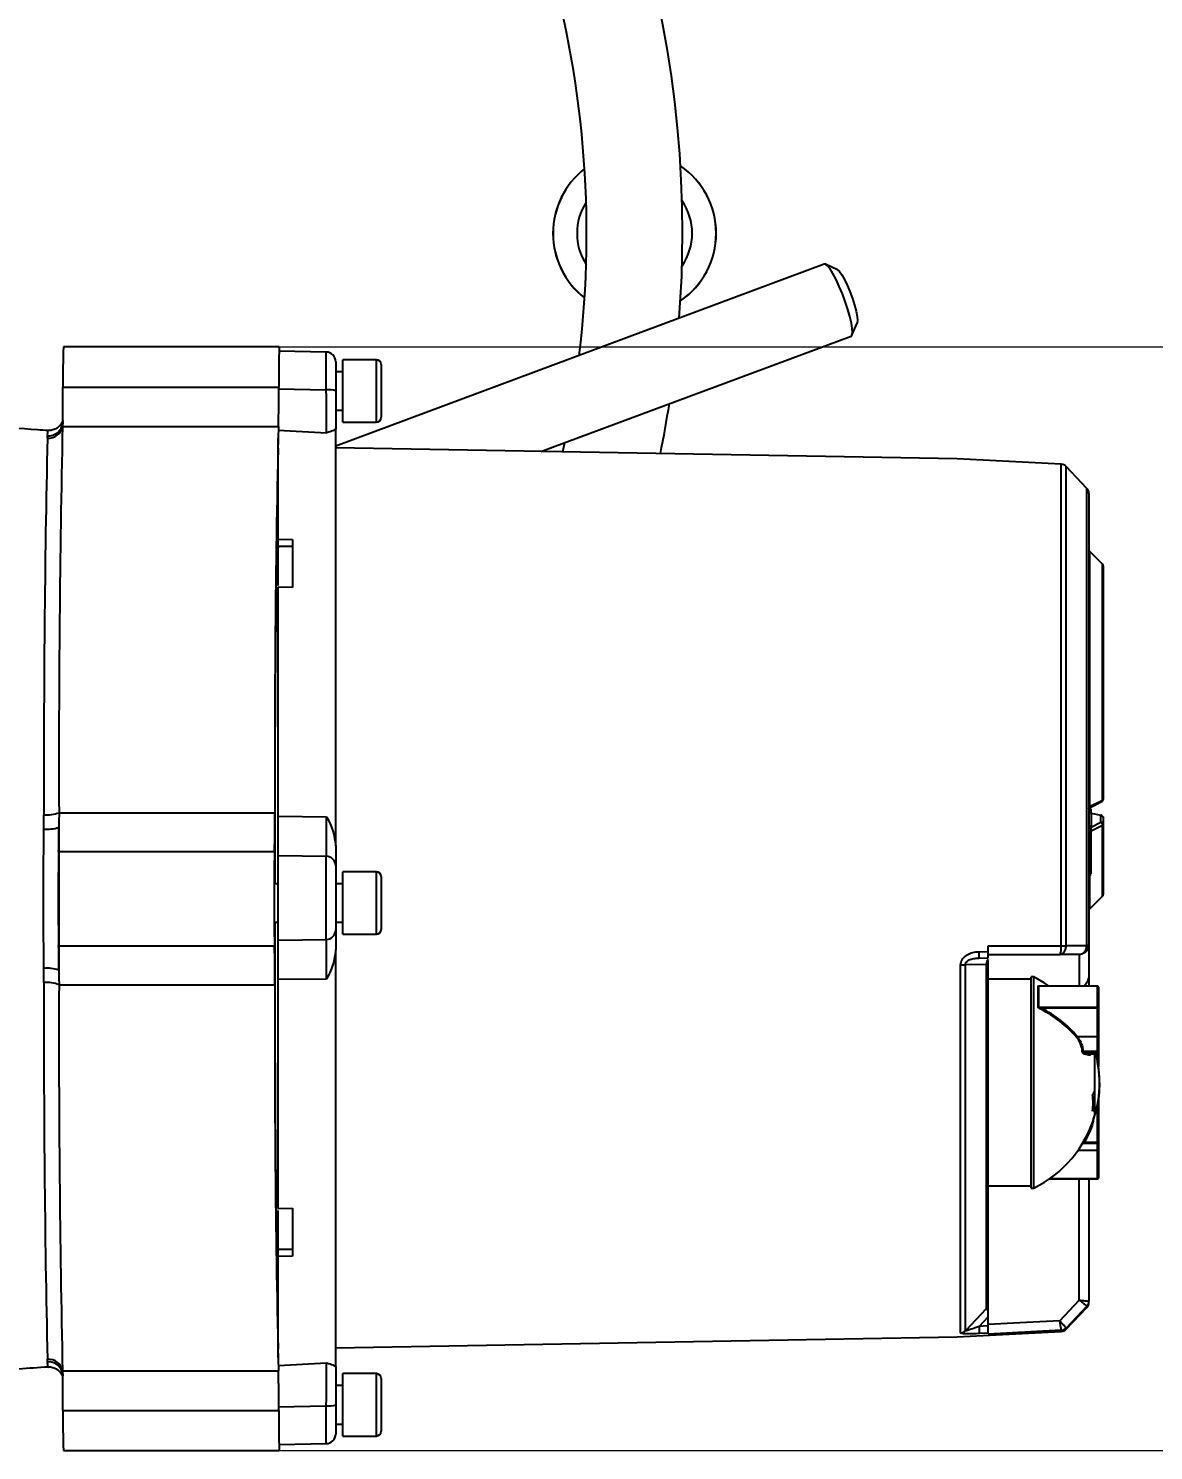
# Model space of a CAD drawing. Header units: millimetres. Extents: x 1561 to 4606, y 513 to 2666.
# Drawn here: x 3847.7 to 4082.2, y 2126.2 to 2422.5 of the extents above; entities that cross this region are included whole.
import ezdxf

# ---------------------------------------------------------------- set-up
doc = ezdxf.new("R2010")
doc.units = ezdxf.units.MM
doc.layers.add('AM_5', color=3, linetype='Continuous', lineweight=25)
doc.styles.add('SLDTEXTSTYLE1', font='txt.shx', dxfattribs={"width": 0.7, "bigfont": 'gbcbig.shx'})
doc.dimstyles.new('SLDDIMSTYLE12$0', dxfattribs={"dimtxt": 12, "dimasz": 10, "dimexe": 0, "dimexo": 0.0625, "dimgap": 0.875, "dimtad": 1, "dimdec": 1, "dimlfac": 1.8, "dimrnd": 1e-09, "dimzin": 12, "dimdsep": 46, "dimtxsty": 'SLDTEXTSTYLE1', "dimcen": 0.09, "dimdle": 8.16, "dimclrd": 3, "dimclre": 3, "dimadec": 0, "dimazin": 3, "dimtfac": 1, "dimtdec": 1, "dimtofl": 0, "dimtmove": 0, "dimatfit": 3, "dimfxl": 0, "dimfrac": 2, "dimtolj": 1, "dimlwd": 5, "dimlwe": 5, "dimarcsym": 0})

# ---------------------------------------------------------------- blocks, each defined once
blk = doc.blocks.new('*D64')
at = {"layer": 'AM_5', "color": 3, "lineweight": 5, "transparency": 16777216}
blk.add_line((3900.04, 2356.14), (4149.96, 2356.14), dxfattribs=at)
at = {"layer": 'AM_5', "color": 3, "linetype": 'Continuous', "lineweight": 5, "transparency": 16777216}
for p, q in [((4149.96, 2346.14), (4149.96, 2136.18)), ((3900.04, 2126.18), (4149.96, 2126.18))]:
    blk.add_line(p, q, dxfattribs=at)
at = {"layer": 'AM_5', "color": 3, "transparency": 16777216}
for points in [[(4148.29, 2346.14), (4151.63, 2346.14), (4149.96, 2356.14)], [(4148.29, 2136.18), (4151.63, 2136.18), (4149.96, 2126.18)]]:
    blk.add_solid(points, dxfattribs=at)
at = {"layer": 'Defpoints', "color": 0, "transparency": 16777216}
for p in [(3899.97, 2356.14), (3899.97, 2126.18), (4149.96, 2126.18)]:
    blk.add_point(p, dxfattribs=at)
at = {"layer": 'AM_5', "color": 0, "transparency": 16777216, "insert": (4143.09, 2241.16), "char_height": 12, "attachment_point": 5, "rotation": 90, "style": 'SLDTEXTSTYLE1'}
blk.add_mtext('\\A1;230', dxfattribs=at)

msp = doc.modelspace()

# ---------------------------------------------------------------- linework, layer by layer
at = {"color": 7, "linetype": 'Continuous', "lineweight": 25}
for p, q in [((4013.579, 2373.395), (3911.747, 2335.474)), ((4016.328, 2372.185), (4013.852, 2373.363)), ((4019.349, 2358.604), (4020.45, 2361.115)), ((3899.973, 2356.144), (3854.975, 2356.144)), ((3954.533, 2334.334), (4019.163, 2358.401)), ((3909.782, 2355.055), (3899.973, 2355.226)), ((3909.782, 2347.161), (3909.782, 2355.055)), ((3920.228, 2353.47), (3913.228, 2353.47)), ((3913.228, 2340.47), (3913.228, 2353.47)), ((3920.228, 2340.47), (3920.228, 2353.47)), ((3913.228, 2350.97), (3911.747, 2350.97)), ((3921.228, 2352.47), (3921.228, 2341.47)), ((3854.884, 2347.772), (3899.882, 2347.772)), ((3899.747, 2347.411), (3909.782, 2347.161)), ((3911.747, 2342.97), (3913.228, 2342.97)), ((3854.809, 2339.544), (3899.807, 2339.544)), ((3854.836, 2340.558), (3854.824, 2340.316)), ((3854.827, 2340.342), (3854.835, 2340.474)), ((3899.747, 2338.76), (3909.852, 2338.243)), ((3913.228, 2340.47), (3920.228, 2340.47)), ((4041.274, 2332.82), (3911.747, 2335.08)), ((3959.47, 2336.172), (3959.053, 2334.255)), ((4063.002, 2331.681), (4041.274, 2332.82)), ((4063.002, 2231.347), (4063.002, 2331.681)), ((4068.335, 2326.659), (4064.012, 2331.215)), ((4064.012, 2231.398), (4064.012, 2331.215)), ((4068.335, 2231.43), (4068.335, 2326.659)), ((3899.747, 2314.564), (3899.65, 2314.462)), ((3899.747, 2314.564), (3899.65, 2314.462)), ((3899.747, 2316.089), (3902.747, 2315.978)), ((3899.747, 2314.554), (3899.747, 2316.089)), ((3902.747, 2314.554), (3899.747, 2314.554)), ((3899.747, 2314.359), (3899.902, 2314.522)), ((4068.894, 2313.571), (4068.894, 2260.348)), ((4068.894, 2313.571), (4071.601, 2310.854)), ((4071.601, 2261.708), (4071.601, 2310.854)), ((3902.747, 2305.983), (3899.747, 2306.094)), ((4068.894, 2260.348), (4071.601, 2261.708)), ((4069.026, 2260.183), (4071.471, 2261.41)), ((4069.026, 2260.183), (4071.471, 2261.41)), ((3854.065, 2259.091), (3899.063, 2259.091)), ((3899.747, 2258.368), (3909.852, 2258.249)), ((4068.747, 2259.988), (4068.754, 2260.06)), ((4068.747, 2259.807), (4069.247, 2259.807)), ((4068.747, 2259.679), (4069.247, 2259.679)), ((4068.747, 2259.616), (4069.247, 2259.616)), ((4068.747, 2259.424), (4069.247, 2259.424)), ((4069.247, 2259.679), (4069.247, 2259.807)), ((4069.247, 2259.424), (4069.247, 2259.616)), ((4069.247, 2259.025), (4069.247, 2259.424)), ((4069.247, 2259.008), (4071.247, 2258.54)), ((4069.247, 2259.008), (4069.247, 2256.356)), ((4071.247, 2257.094), (4071.247, 2258.54)), ((4071.479, 2258.484), (4071.293, 2258.561)), ((4071.683, 2258.242), (4071.71, 2258.162)), ((4071.731, 2258.101), (4071.715, 2258.166)), ((4071.731, 2258.086), (4071.747, 2257.954)), ((4071.747, 2257.954), (4071.747, 2256.661)), ((3854.055, 2256.127), (3854.009, 2256.045)), ((4068.747, 2256.356), (4069.247, 2256.356)), ((4068.747, 2256.218), (4069.247, 2256.218)), ((4068.747, 2255.807), (4069.247, 2255.807)), ((4069.247, 2256.091), (4071.247, 2257.094)), ((4069.247, 2255.279), (4071.601, 2256.458)), ((4069.247, 2256.218), (4069.247, 2256.356)), ((4069.247, 2255.807), (4069.247, 2256.218)), ((4071.601, 2241.694), (4071.601, 2256.458)), ((4068.747, 2254.371), (4069.247, 2254.371)), ((4069.247, 2248.188), (4069.247, 2254.371)), ((3853.988, 2251.014), (3898.987, 2251.014)), ((3899.747, 2250.166), (3909.782, 2250.017)), ((3909.782, 2232.663), (3909.782, 2250.017)), ((3920.228, 2246.766), (3913.228, 2246.766)), ((3913.228, 2233.766), (3913.228, 2246.766)), ((3920.228, 2233.766), (3920.228, 2246.766)), ((4068.747, 2248.188), (4069.247, 2248.188)), ((4068.747, 2246.752), (4069.247, 2246.752)), ((4068.747, 2246.34), (4069.247, 2246.34)), ((4069.247, 2246.324), (4068.747, 2246.324)), ((4068.747, 2246.203), (4069.247, 2246.203)), ((4068.894, 2246.203), (4068.894, 2238.986)), ((4069.247, 2246.34), (4069.247, 2246.752)), ((3899.747, 2244.266), (3898.99, 2244.266)), ((3913.228, 2244.266), (3911.747, 2244.266)), ((3921.228, 2245.766), (3921.228, 2234.766)), ((4068.894, 2238.986), (4071.601, 2241.694)), ((3898.995, 2236.266), (3899.747, 2236.266)), ((3911.747, 2236.266), (3913.228, 2236.266)), ((3853.988, 2231.315), (3898.987, 2231.315)), ((3899.747, 2232.514), (3909.782, 2232.663)), ((3913.228, 2233.766), (3920.228, 2233.766)), ((4047.747, 2231.331), (4063.002, 2231.329)), ((4047.747, 2230.155), (4047.747, 2231.331)), ((4063.002, 2231.347), (4063.002, 2231.329)), ((4064.008, 2231.329), (4064.012, 2231.398)), ((4064.012, 2231.398), (4068.334, 2231.39)), ((4068.335, 2231.43), (4068.334, 2231.39)), ((4068.747, 2231.55), (4068.741, 2231.39)), ((4045.349, 2228.781), (4045.842, 2228.828)), ((4045.83, 2228.806), (4047.747, 2228.84)), ((4045.882, 2230.122), (4047.747, 2230.155)), ((4047.747, 2229.55), (4062.698, 2229.55)), ((4062.698, 2229.55), (4062.926, 2229.612)), ((4062.698, 2229.55), (4062.743, 2229.603)), ((4066.747, 2229.55), (4062.698, 2229.55)), ((4066.747, 2229.55), (4066.747, 2222.947)), ((3854.055, 2226.202), (3854.009, 2226.284)), ((4042.002, 2150.688), (4042.002, 2227.363)), ((4043.012, 2227.434), (4047.335, 2227.517)), ((4043.012, 2151.149), (4043.012, 2227.434)), ((4047.335, 2227.517), (4047.335, 2155.736)), ((4047.747, 2227.366), (4047.747, 2228.191)), ((4068.747, 2225.299), (4068.747, 2222.947)), ((3854.065, 2223.238), (3899.063, 2223.238)), ((3909.852, 2224.431), (3899.747, 2224.312)), ((4056.747, 2224.367), (4047.747, 2224.367)), ((4057.247, 2224.867), (4056.747, 2224.867)), ((4056.747, 2191.209), (4056.747, 2224.867)), ((4057.247, 2191.209), (4057.247, 2224.867)), ((4058.168, 2218.619), (4058.168, 2222.957)), ((4058.264, 2222.934), (4058.264, 2218.601)), ((4070.547, 2222.934), (4058.264, 2222.934)), ((4070.547, 2222.947), (4058.312, 2222.947)), ((4070.547, 2222.947), (4070.547, 2222.934)), ((4070.547, 2218.601), (4070.547, 2222.934)), ((4070.747, 2222.747), (4070.747, 2218.455)), ((4058.264, 2218.601), (4070.547, 2218.601)), ((4070.547, 2218.349), (4058.835, 2218.349)), ((4070.547, 2218.601), (4070.547, 2218.349)), ((4070.547, 2212.433), (4070.547, 2218.349)), ((4070.747, 2218.455), (4070.747, 2212.539)), ((4070.785, 2218.273), (4070.747, 2218.273)), ((4070.747, 2216), (4070.785, 2216)), ((4070.785, 2214.254), (4070.747, 2214.254)), ((4070.785, 2213.981), (4070.747, 2213.981)), ((4066.367, 2212.433), (4070.547, 2212.433)), ((4070.547, 2209.411), (4070.547, 2212.433)), ((4070.747, 2212.539), (4070.747, 2209.315)), ((4070.747, 2212.291), (4070.785, 2212.291)), ((4070.747, 2212.084), (4070.785, 2212.084)), ((4070.747, 2210.906), (4070.785, 2210.906)), ((4067.523, 2209.411), (4070.547, 2209.411)), ((4070.547, 2209.122), (4067.825, 2209.122)), ((4068.799, 2208.86), (4070.547, 2208.86)), ((4069.944, 2208.86), (4069.944, 2201.009)), ((4069.947, 2208.86), (4069.947, 2195.867)), ((4070.515, 2207.563), (4070.547, 2207.563)), ((4070.547, 2209.411), (4070.547, 2209.122)), ((4070.547, 2208.86), (4070.547, 2209.122)), ((4070.547, 2207.563), (4070.547, 2208.86)), ((4070.547, 2207.563), (4070.547, 2207.391)), ((4070.785, 2210.335), (4070.747, 2210.335)), ((4070.747, 2209.315), (4070.747, 2209.06)), ((4070.747, 2209.08), (4070.747, 2207.494)), ((4070.747, 2207.494), (4070.747, 2207.449)), ((4070.747, 2207.494), (4070.747, 2206.153)), ((4070.747, 2199.582), (4070.747, 2196.731)), ((4069.944, 2197.616), (4069.592, 2197.616)), ((4069.944, 2197.616), (4069.944, 2195.867)), ((4069.944, 2195.867), (4069.947, 2195.867)), ((4070.547, 2196.875), (4070.224, 2196.875)), ((4070.227, 2196.883), (4070.547, 2196.883)), ((4070.547, 2196.883), (4070.547, 2198.343)), ((4070.547, 2196.875), (4070.547, 2196.883)), ((4070.547, 2190.443), (4070.547, 2196.875)), ((4070.747, 2196.731), (4070.747, 2196.675)), ((4070.747, 2196.675), (4070.747, 2190.404)), ((4070.785, 2194.173), (4070.747, 2194.173)), ((4056.747, 2180.867), (4056.747, 2191.209)), ((4057.247, 2180.867), (4057.247, 2191.209)), ((4067.524, 2190.204), (4070.547, 2190.204)), ((4067.825, 2190.443), (4070.547, 2190.443)), ((4070.547, 2190.443), (4070.547, 2190.204)), ((4070.547, 2188.797), (4070.547, 2190.204)), ((4070.785, 2192.646), (4070.747, 2192.646)), ((4070.747, 2192.107), (4070.785, 2192.107)), ((4070.747, 2190.618), (4070.785, 2190.618)), ((4070.747, 2190.404), (4070.747, 2188.903)), ((4066.522, 2188.797), (4070.547, 2188.797)), ((4070.547, 2182.881), (4070.547, 2188.797)), ((4070.747, 2188.903), (4070.747, 2182.987)), ((4047.747, 2181.367), (4056.747, 2181.367)), ((4056.747, 2180.867), (4057.247, 2180.867)), ((4060.503, 2182.787), (4070.547, 2182.787)), ((4060.636, 2182.881), (4070.547, 2182.881)), ((4066.747, 2157.509), (4066.747, 2182.787)), ((4068.747, 2182.787), (4068.747, 2157.309)), ((4070.547, 2182.881), (4070.547, 2182.787)), ((3899.747, 2176.586), (3902.747, 2176.697)), ((3899.627, 2168.175), (3899.747, 2168.049)), ((3899.627, 2168.175), (3899.747, 2168.049)), ((3899.879, 2168.116), (3899.747, 2168.254)), ((3899.747, 2168.126), (3902.747, 2168.126)), ((3899.747, 2166.591), (3899.747, 2168.126)), ((3902.747, 2166.702), (3899.747, 2166.591)), ((4062.698, 2153.23), (4066.747, 2157.509)), ((4068.745, 2157.311), (4068.747, 2157.309)), ((4047.335, 2155.736), (4043.012, 2151.149)), ((4047.747, 2155.331), (4047.747, 2156.797)), ((4068.335, 2156.281), (4064.012, 2151.712)), ((4064.012, 2151.465), (4068.335, 2156.021)), ((4068.335, 2156.281), (4068.335, 2156.28)), ((4068.335, 2156.021), (4068.335, 2156.28)), ((4045.896, 2152.059), (4047.747, 2154.024)), ((4047.747, 2152.153), (4047.747, 2154.024)), ((4063.002, 2151.249), (4047.747, 2150.447)), ((4063.002, 2151.249), (4063.002, 2151.248)), ((4063.002, 2150.999), (4063.002, 2151.248)), ((4064.012, 2151.712), (4064.01, 2151.714)), ((4064.012, 2151.465), (4064.012, 2151.712)), ((3911.747, 2147.6), (4041.274, 2149.86)), ((4041.274, 2149.86), (4063.002, 2150.999)), ((4047.747, 2150.66), (4045.948, 2150.569)), ((3854.809, 2142.784), (3899.807, 2142.784)), ((3899.815, 2143.924), (3909.852, 2144.437)), ((3854.824, 2142.013), (3854.836, 2141.77)), ((3913.228, 2139.71), (3911.747, 2139.71)), ((3920.228, 2142.21), (3913.228, 2142.21)), ((3913.228, 2135.71), (3913.228, 2142.21)), ((3920.228, 2135.71), (3920.228, 2142.21)), ((3921.228, 2141.21), (3921.228, 2135.71)), ((3854.884, 2134.557), (3899.882, 2134.557)), ((3899.747, 2135.269), (3909.782, 2135.519)), ((3909.782, 2127.625), (3909.782, 2135.519)), ((3913.228, 2129.21), (3913.228, 2135.71)), ((3920.228, 2129.21), (3920.228, 2135.71)), ((3921.228, 2135.71), (3921.228, 2130.21)), ((3911.747, 2131.71), (3913.228, 2131.71)), ((3899.973, 2127.453), (3909.782, 2127.625)), ((3913.228, 2129.21), (3920.228, 2129.21)), ((3854.975, 2126.184), (3899.973, 2126.184))]:
    msp.add_line(p, q, dxfattribs=at)
at = {"color": 7, "linetype": 'Continuous', "lineweight": 25, "flags": 128}
for points in [[(3983.372, 2362.147), (3983.875, 2370.818), (3984.05, 2379.792)], [(4019.163, 2358.401), (4019.337, 2358.579), (4019.446, 2359.113), (4019.412, 2359.965), (4019.236, 2361.095), (4018.926, 2362.449), (4018.496, 2363.964), (4017.967, 2365.57), (4017.363, 2367.191), (4016.713, 2368.752), (4016.047, 2370.179), (4015.396, 2371.406), (4014.791, 2372.376), (4014.259, 2373.042), (4013.826, 2373.375), (4013.579, 2373.395)], [(4016.328, 2372.185), (4016.343, 2372.177), (4016.738, 2371.828), (4017.226, 2371.15), (4017.776, 2370.185), (4018.354, 2368.994), (4018.923, 2367.651), (4019.448, 2366.242), (4019.895, 2364.854), (4020.237, 2363.575), (4020.452, 2362.485), (4020.527, 2361.653), (4020.456, 2361.131), (4020.45, 2361.115)], [(3900.012, 2355.226), (3899.999, 2355.751), (3899.982, 2356.1), (3899.964, 2356.1), (3899.947, 2355.751), (3899.931, 2355.064), (3899.917, 2354.063), (3899.904, 2352.785), (3899.894, 2351.274), (3899.886, 2349.583), (3899.882, 2347.772)], [(4069.247, 2259.008), (4069.263, 2259.022), (4069.278, 2259.029), (4069.292, 2259.03), (4069.305, 2259.023), (4069.315, 2259.011), (4069.323, 2258.993)], [(3850.874, 2226.647), (3850.869, 2230.259), (3850.866, 2233.885), (3850.864, 2237.522), (3850.864, 2241.164), (3850.864, 2244.806), (3850.866, 2248.443), (3850.869, 2252.07), (3850.874, 2255.681)], [(3854.055, 2256.127), (3854.05, 2252.404), (3854.047, 2248.666), (3854.045, 2244.918), (3854.045, 2241.164), (3854.045, 2237.411), (3854.047, 2233.662), (3854.05, 2229.924), (3854.055, 2226.202)], [(3899.001, 2244.514), (3898.991, 2244.333), (3898.988, 2244.195)], [(3899.013, 2244.266), (3899.011, 2244.333), (3899.001, 2244.514)], [(4068.747, 2231.55), (4068.709, 2231.16), (4068.663, 2230.975)], [(4067.412, 2229.664), (4067.138, 2229.589), (4066.747, 2229.55)], [(4060.503, 2222.947), (4059.456, 2223.64), (4057.247, 2224.867)], [(4070.747, 2218.455), (4070.744, 2218.434), (4070.732, 2218.414), (4070.714, 2218.396), (4070.689, 2218.38), (4070.659, 2218.367), (4070.624, 2218.357), (4070.586, 2218.351), (4070.547, 2218.349)], [(4070.747, 2212.539), (4070.744, 2212.519), (4070.732, 2212.499), (4070.714, 2212.48), (4070.689, 2212.464), (4070.659, 2212.451), (4070.624, 2212.441), (4070.586, 2212.435), (4070.547, 2212.433)], [(4070.547, 2209.411), (4070.586, 2209.409), (4070.624, 2209.403), (4070.659, 2209.395), (4070.689, 2209.383), (4070.714, 2209.368), (4070.732, 2209.352), (4070.744, 2209.334), (4070.747, 2209.315)], [(4070.547, 2207.563), (4070.586, 2207.561), (4070.624, 2207.557), (4070.659, 2207.551), (4070.689, 2207.543), (4070.714, 2207.532), (4070.732, 2207.52), (4070.744, 2207.508), (4070.747, 2207.494)], [(4070.969, 2202.785), (4070.969, 2202.702), (4070.904, 2200.929), (4070.747, 2199.417), (4070.824, 2200.045), (4070.904, 2200.929), (4070.953, 2201.815), (4070.969, 2202.702), (4070.953, 2203.589), (4070.904, 2204.475), (4070.824, 2205.359), (4070.712, 2206.239), (4070.568, 2207.115), (4070.547, 2207.226)], [(4070.547, 2188.797), (4070.586, 2188.799), (4070.624, 2188.805), (4070.659, 2188.815), (4070.689, 2188.828), (4070.714, 2188.844), (4070.732, 2188.862), (4070.744, 2188.882), (4070.747, 2188.903)], [(4070.547, 2182.881), (4070.586, 2182.883), (4070.624, 2182.889), (4070.659, 2182.899), (4070.689, 2182.912), (4070.714, 2182.928), (4070.732, 2182.947), (4070.744, 2182.967), (4070.747, 2182.987)], [(4047.747, 2152.153), (4046.711, 2152.101), (4045.896, 2152.059)], [(4062.698, 2153.23), (4054.326, 2152.79), (4047.747, 2152.444)], [(3899.882, 2134.557), (3899.886, 2132.746), (3899.894, 2131.055), (3899.904, 2129.543), (3899.917, 2128.265), (3899.931, 2127.265), (3899.947, 2126.578), (3899.964, 2126.228), (3899.982, 2126.228), (3899.999, 2126.578), (3900.015, 2127.265), (3900.018, 2127.454)]]:
    msp.add_lwpolyline(points, dxfattribs=at)
at = {"color": 7, "linetype": 'Continuous', "lineweight": 25}
for centre, radius, start, end in [((3754.05, 2379.792), 230, 0, 169.16329), ((3754.05, 2379.792), 210, 353.04862, 87.41373), ((3974.05, 2379.792), 17.013, 127.81367, 180), ((3974.05, 2379.792), 17, 127.8432, 232.1568), ((3974.05, 2379.792), 17.013, 304.2276, 55.7724), ((3974.05, 2379.792), 17, 304.2613, 55.7387), ((3974.05, 2379.792), 12, 147.31654, 212.68346), ((3974.05, 2379.792), 12, 325.58849, 34.41151), ((3974.05, 2379.792), 17.013, 180, 232.18633), ((4052.037, 2349.812), 197.164, 178.15954, 180.59293), ((3909.747, 2353.056), 2, 0, 89), ((3920.228, 2352.47), 1, 0, 90), ((3317.927, 2347.715), 536.957, 359.23935, 0.0061), ((3577.88, 2346.583), 322.005, 358.74746, 0.21149), ((3910.263, 2341.832), 5.35, 73.8962, 95.15834), ((3754.05, 2379.792), 230, 348.49028, 351.12295), ((3920.228, 2341.47), 1, 270, 0), ((3854.101, 2337.872), 2.481, 160.17317, 185.66552), ((3851.855, 2340.602), 2.984, 265.72557, 354.99775), ((3851.878, 2340.106), 2.985, 265.67984, 349.16146), ((6996.622, 2270.238), 3142.577, 178.736305, 180.203246), ((7041.62, 2270.238), 3142.577, 178.736305, 180.203246), ((6916.345, 2269.525), 3065.437, 178.736305, 180.203246), ((8078.657, 2258.747), 4179.607, 178.95405, 180.198512), ((4062.924, 2330.183), 1.5, 43.5, 87), ((4067.247, 2325.626), 1.5, 0, 43.5), ((4071.25, 2310.501), 0.497, 0.01913, 45.13671), ((4071.247, 2310.501), 0.5, 0, 44.78845), ((4071.247, 2261.857), 0.5, 296.65477, 0), ((4071.555, 2261.899), 0.197, 283.44713, 347.66352), ((3851.593, 2265.309), 6.691, 264.28607, 291.67914), ((3596.494, 2257.904), 302.571, 358.69511, 0.22467), ((4071.288, 2258.514), 0.0477, 83.56984, 147.1736), ((4071.483, 2258.457), 0.0277, 97.12082, 149.1876), ((3851.62, 2262.948), 7.305, 264.13547, 289.0893), ((3673.751, 2255.915), 180.304, 358.44239, 0.06727), ((4069.134, 2256.525), 0.386, 180.21998, 206.0157), ((4071.279, 2256.625), 0.47, 4.40195, 93.81126), ((4071.499, 2256.686), 0.25, 294.15157, 354.20326), ((4381.244, 2241.164), 527.347, 178.92978, 181.07022), ((4426.242, 2241.164), 527.347, 178.92978, 181.07022), ((3909.752, 2248.021), 1.995, 0.12484, 89.13021), ((3920.228, 2245.766), 1, 0, 90), ((4071.247, 2242.047), 0.5, 315, 0), ((8034.053, 2222.942), 4134.998, 179.815372, 181.048433), ((3909.752, 2234.659), 1.995, 270.86979, 359.87516), ((3920.228, 2234.766), 1, 270, 0), ((3673.751, 2226.414), 180.304, 359.93273, 1.55761), ((3596.494, 2224.424), 302.571, 359.77533, 1.30489), ((4063.013, 2241.064), 9.717, 269.93778, 275.90091), ((4063.505, 2241.202), 9.886, 267.08331, 272.91669), ((4068.537, 2233.22), 1.842, 263.6552, 276.3448), ((4068.378, 2232.051), 0.622, 266.06043, 306.40294), ((4039.632, 2229.712), 6.263, 351.68873, 3.75601), ((4049.01, 2227.438), 1.677, 138.8706, 177.29896), ((3851.62, 2219.381), 7.305, 70.91082, 95.86448), ((4042.012, 2234.426), 7.063, 269.92254, 278.13904), ((6916.345, 2212.804), 3065.437, 179.796754, 181.263695), ((3851.593, 2217.02), 6.691, 68.32086, 95.71393), ((6996.622, 2212.09), 3142.577, 179.796754, 181.263695), ((7041.62, 2212.09), 3142.577, 179.796754, 181.263695), ((4058.264, 2223.145), 0.211, 243.21683, 270.08193), ((4070.547, 2222.747), 0.2, 0, 90), ((4070.554, 2222.74), 0.194, 2.04296, 91.90672), ((4058.263, 2218.861), 0.26, 248.67746, 270.24024), ((4059.333, 2217.996), 0.611, 144.63935, 168.38608), ((4048.537, 2197.443), 23.053, 39.96426, 63.74639), ((4048.554, 2197.505), 23.241, 39.96426, 63.74639), ((4070.571, 2218.423), 0.18, 10.17638, 97.42896), ((4066.535, 2212.123), 0.352, 118.33749, 158.79888), ((4067.502, 2209.696), 0.286, 238.36355, 274.10523), ((4067.87, 2208.906), 0.22, 101.86899, 187.14716), ((4046.469, 2202.867), 24.5, 343.39845, 14.15842), ((4070.551, 2209.318), 0.197, 269.06383, 359.03219), ((4070.547, 2209.06), 0.2, 270, 0), ((4070.548, 2207.495), 0.199, 274.89096, 359.84207), ((4070.547, 2207.449), 0.2, 277.47638, 0), ((4061.687, 2205.468), 9.384, 326.76026, 331.6277), ((4052.954, 2198.628), 16.668, 354.15975, 5.84025), ((4046.466, 2202.867), 24.5, 296.10891, 343.39845), ((4061.687, 2202.076), 9.384, 326.76026, 331.6277), ((4070.569, 2196.703), 0.181, 8.81163, 96.68922), ((4070.547, 2196.675), 0.2, 0, 90), ((4068.037, 2190.912), 0.514, 221.98396, 245.63737), ((4070.596, 2190.159), 0.288, 58.21371, 99.59569), ((4070.547, 2190.404), 0.2, 270, 0), ((4070.547, 2182.987), 0.2, 270, 0), ((4067.242, 2157.312), 1.502, 316.65575, 359.9319), ((4067.254, 2157.31), 1.493, 316.39377, 359.98625), ((4055.868, 2163.996), 11.875, 224.06997, 226.8585), ((4067.247, 2157.053), 1.5, 316.5, 0), ((4019.213, 2150.376), 26.736, 0.41271, 3.60892), ((4062.92, 2152.751), 1.504, 273.13823, 316.44887), ((4062.924, 2152.747), 1.502, 272.97758, 316.40247), ((4062.924, 2152.497), 1.5, 273, 316.5), ((4041.925, 2152.192), 1.506, 272.9299, 316.1934), ((3854.734, 2144.536), 3.106, 176.93263, 197.22928), ((3851.855, 2141.727), 2.983, 4.85158, 94.27503), ((3851.878, 2142.223), 2.985, 10.83854, 94.32016), ((3577.88, 2135.745), 322.005, 359.78851, 1.25254), ((3317.927, 2134.614), 536.957, 359.9939, 0.76065), ((3920.228, 2141.21), 1, 0, 90), ((4052.037, 2132.517), 197.164, 179.40707, 181.84046), ((3910.263, 2140.848), 5.35, 264.84166, 286.1038), ((3909.747, 2129.624), 2, 271, 0), ((3920.228, 2130.21), 1, 270, 0)]:
    msp.add_arc(centre, radius, start, end, dxfattribs=at)
for points, knots in [([(3911.747, 2353.056), (3911.747, 2352.972), (3911.747, 2352.8), (3911.747, 2351.417), (3911.747, 2349.388), (3911.747, 2347.759), (3911.747, 2346.972)], [0, 0, 0, 0, 0.2412869, 0.5, 0.7587131, 1, 1, 1, 1]), ([(3909.852, 2338.243), (3909.851, 2338.518), (3909.851, 2338.888), (3909.845, 2339.843), (3909.841, 2340.522), (3909.835, 2341.337), (3909.826, 2342.355), (3909.813, 2343.667), (3909.799, 2345.296), (3909.788, 2346.519), (3909.782, 2347.161)], [0, 0, 0, 0, 0.2442906, 0.329037, 0.4144904, 0.500125, 0.5979935, 0.7157718, 0.8510735, 1, 1, 1, 1]), ([(3911.747, 2346.972), (3911.747, 2346.212), (3911.747, 2344.698), (3911.747, 2342.569), (3911.747, 2340.612), (3911.747, 2339.548), (3911.747, 2339.014)], [0, 0, 0, 0, 0.2507669, 0.5000113, 0.749245, 1, 1, 1, 1]), ([(3854.841, 2340.877), (3854.835, 2340.85), (3854.818, 2340.783), (3854.742, 2340.553), (3854.557, 2340.159), (3854.19, 2339.648), (3853.601, 2339.137), (3852.811, 2338.794), (3852.159, 2338.651), (3851.826, 2338.719), (3851.792, 2338.726)], [0, 0, 0, 0, 0.0988141, 0.2481759, 0.38361338, 0.51716417, 0.66205203, 0.81883894, 0.98183427, 1, 1, 1, 1]), ([(3851.775, 2338.686), (3851.037, 2338.746), (3846.688, 2339.097), (3838.713, 2339.428), (3827.867, 2339.663), (3817.036, 2339.558), (3806.232, 2339.131), (3796.847, 2338.529), (3791.078, 2337.941), (3788.888, 2337.718)], [0, 0, 0, 0, 0.0352985, 0.207858, 0.3801201, 0.5520874, 0.723762, 0.8951454, 1, 1, 1, 1]), ([(3854.837, 2340.586), (3854.834, 2340.469), (3854.829, 2340.172), (3854.82, 2339.8), (3854.813, 2339.63), (3854.809, 2339.544)], [0, 0, 0, 0, 0.2461834, 0.6204204, 1, 1, 1, 1]), ([(3911.747, 2339.014), (3911.602, 2338.894), (3911.309, 2338.652), (3910.339, 2338.38), (3909.852, 2338.243)], [0, 0, 0, 0, 0.4975573, 1, 1, 1, 1]), ([(3851.653, 2337.129), (3851.65, 2337.228), (3851.644, 2337.405), (3851.636, 2337.559), (3851.632, 2337.627)], [0, 0, 0, 0, 0.559997, 1, 1, 1, 1]), ([(3899.747, 2316.089), (3899.747, 2317.977), (3899.747, 2321.751), (3899.747, 2326.593), (3899.747, 2330.806), (3899.747, 2334.207), (3899.747, 2336.313), (3899.747, 2337.04), (3899.747, 2337.14)], [0, 0, 0, 0, 0.1937913, 0.3875826, 0.5813739, 0.7751653, 0.9689566, 1, 1, 1, 1]), ([(4068.747, 2325.626), (4068.747, 2325.54), (4068.747, 2325.364), (4068.747, 2323.936), (4068.747, 2321.633), (4068.747, 2318.385), (4068.747, 2314.263), (4068.747, 2309.339), (4068.747, 2303.717), (4068.747, 2297.471), (4068.747, 2290.623), (4068.747, 2283.171), (4068.747, 2275.166), (4068.747, 2266.731), (4068.747, 2258.005), (4068.747, 2249.143), (4068.747, 2240.285), (4068.747, 2234.446), (4068.747, 2231.55)], [0, 0, 0, 0, 0.0612816, 0.1235957, 0.1866179, 0.25, 0.3133821, 0.3764043, 0.4387184, 0.5, 0.5612816, 0.6235957, 0.6866179, 0.75, 0.8133821, 0.8764043, 0.9387184, 1, 1, 1, 1]), ([(3899.747, 2306.444), (3899.747, 2307.558), (3899.747, 2310.422), (3899.747, 2312.987), (3899.747, 2314.554)], [0, 0, 0, 0, 0.3888049, 1, 1, 1, 1]), ([(4071.747, 2310.501), (4071.747, 2310.339), (4071.747, 2310.012), (4071.747, 2308.915), (4071.747, 2307.363), (4071.747, 2305.331), (4071.747, 2302.87), (4071.747, 2300.037), (4071.747, 2296.905), (4071.747, 2293.526), (4071.747, 2289.91), (4071.747, 2286.058), (4071.747, 2282.009), (4071.747, 2277.845), (4071.747, 2273.659), (4071.747, 2269.546), (4071.747, 2265.576), (4071.747, 2263.088), (4071.747, 2261.857)], [0, 0, 0, 0, 0.0609226, 0.1231775, 0.1863534, 0.25, 0.3136466, 0.3768225, 0.4390774, 0.5, 0.5609226, 0.6231775, 0.6863534, 0.75, 0.8136466, 0.8768225, 0.9390774, 1, 1, 1, 1]), ([(4071.47, 2261.412), (4071.482, 2261.418), (4071.515, 2261.435), (4071.554, 2261.482), (4071.596, 2261.569), (4071.599, 2261.653), (4071.601, 2261.708)], [0, 0, 0, 0, 0.14054677, 0.37738427, 0.59349249, 1, 1, 1, 1]), ([(3850.874, 2255.681), (3850.886, 2256.237), (3850.907, 2257.228), (3850.921, 2258.216), (3850.927, 2258.651)], [0, 0, 0, 0, 0.5599962, 1, 1, 1, 1]), ([(3854.065, 2259.091), (3854.064, 2258.584), (3854.062, 2257.818), (3854.058, 2256.839), (3854.056, 2256.365), (3854.055, 2256.127)], [0, 0, 0, 0, 0.49355474, 0.74596906, 1, 1, 1, 1]), ([(3899.747, 2250.166), (3899.747, 2250.392), (3899.747, 2250.844), (3899.747, 2252.723), (3899.747, 2255.268), (3899.747, 2257.334), (3899.747, 2258.368)], [0, 0, 0, 0, 0.2500652, 0.4994456, 0.7493864, 1, 1, 1, 1]), ([(3909.782, 2250.017), (3909.788, 2250.113), (3909.799, 2250.297), (3909.812, 2250.899), (3909.822, 2251.515), (3909.829, 2252.057), (3909.841, 2253.152), (3909.85, 2255.11), (3909.851, 2257.217), (3909.852, 2258.249)], [0, 0, 0, 0, 0.1490594, 0.2844868, 0.3652537, 0.4374076, 0.5004523, 0.7554677, 1, 1, 1, 1]), ([(3909.852, 2258.249), (3910.339, 2257.277), (3911.309, 2255.344), (3911.602, 2253.197), (3911.747, 2252.129)], [0, 0, 0, 0, 0.5024427, 1, 1, 1, 1]), ([(4068.859, 2259.285), (4068.858, 2259.293), (4068.858, 2259.309), (4068.839, 2259.319), (4068.81, 2259.317), (4068.784, 2259.306), (4068.771, 2259.301)], [0, 0, 0, 0, 0.2529378, 0.5115718, 0.7641223, 1, 1, 1, 1]), ([(4068.776, 2260.033), (4068.782, 2260.033), (4068.802, 2260.03), (4068.87, 2260.091), (4068.971, 2260.151), (4069.023, 2260.182)], [0, 0, 0, 0, 0.160089, 0.568829, 1, 1, 1, 1]), ([(4068.859, 2259.285), (4068.884, 2259.255), (4068.938, 2259.19), (4069.069, 2259.084), (4069.177, 2259.038), (4069.247, 2259.008)], [0, 0, 0, 0, 0.2371866, 0.5009298, 1, 1, 1, 1]), ([(4069.018, 2260.181), (4069.017, 2260.18), (4068.997, 2260.164), (4068.965, 2260.166), (4068.925, 2260.183), (4068.902, 2260.231), (4068.893, 2260.291), (4068.894, 2260.329), (4068.894, 2260.348)], [0, 0, 0, 0, 0.0284628, 0.3120488, 0.569439, 0.7930567, 0.8963599, 1, 1, 1, 1]), ([(4071.247, 2258.54), (4071.287, 2258.532), (4071.36, 2258.518), (4071.428, 2258.486), (4071.459, 2258.471)], [0, 0, 0, 0, 0.5446687, 1, 1, 1, 1]), ([(4071.459, 2258.471), (4071.499, 2258.444), (4071.586, 2258.388), (4071.672, 2258.266), (4071.734, 2258.119), (4071.743, 2258.015), (4071.747, 2257.954)], [0, 0, 0, 0, 0.2335825, 0.4987544, 0.7053631, 1, 1, 1, 1]), ([(4071.459, 2258.418), (4071.499, 2258.394), (4071.586, 2258.343), (4071.672, 2258.235), (4071.734, 2258.103), (4071.742, 2258.009), (4071.747, 2257.954)], [0, 0, 0, 0, 0.23326434, 0.4987609, 0.70343082, 1, 1, 1, 1]), ([(4071.723, 2258.125), (4071.726, 2258.115), (4071.746, 2258.061), (4071.747, 2258.003), (4071.747, 2257.954)], [0, 0, 0, 0, 0.1724706, 1, 1, 1, 1]), ([(4069.247, 2254.371), (4069.247, 2254.693), (4069.247, 2255.097), (4069.247, 2255.525), (4069.247, 2255.707), (4069.247, 2255.767), (4069.247, 2255.807)], [0, 0, 0, 0, 0.4996211, 0.6251499, 0.7494732, 1, 1, 1, 1]), ([(4071.575, 2256.661), (4071.561, 2256.704), (4071.529, 2256.796), (4071.455, 2256.916), (4071.358, 2257.025), (4071.288, 2257.069), (4071.247, 2257.094)], [0, 0, 0, 0, 0.232288, 0.5000695, 0.7060845, 1, 1, 1, 1]), ([(4071.601, 2256.458), (4071.601, 2256.49), (4071.602, 2256.555), (4071.584, 2256.626), (4071.575, 2256.661)], [0, 0, 0, 0, 0.4935537, 1, 1, 1, 1]), ([(4071.747, 2256.661), (4071.747, 2255.593), (4071.747, 2253.432), (4071.747, 2250.559), (4071.747, 2247.998), (4071.747, 2245.844), (4071.747, 2244.14), (4071.747, 2242.931), (4071.747, 2242.184), (4071.747, 2242.092), (4071.747, 2242.047)], [0, 0, 0, 0, 0.1218452, 0.246355, 0.3727067, 0.5, 0.6272933, 0.753645, 0.8781548, 1, 1, 1, 1]), ([(3911.747, 2252.129), (3911.747, 2251.577), (3911.747, 2250.475), (3911.747, 2249.256), (3911.747, 2248.369), (3911.747, 2248.14), (3911.747, 2248.026)], [0, 0, 0, 0, 0.250755, 0.4999887, 0.7492331, 1, 1, 1, 1]), ([(3911.747, 2248.026), (3911.747, 2247.868), (3911.747, 2247.541), (3911.747, 2245.96), (3911.747, 2243.791), (3911.747, 2241.34), (3911.747, 2238.889), (3911.747, 2236.72), (3911.747, 2235.139), (3911.747, 2234.812), (3911.747, 2234.654)], [0, 0, 0, 0, 0.1206435, 0.25, 0.3793565, 0.5, 0.6206435, 0.75, 0.8793565, 1, 1, 1, 1]), ([(4069.247, 2246.752), (4069.247, 2246.792), (4069.247, 2246.851), (4069.247, 2247.031), (4069.247, 2247.46), (4069.247, 2247.864), (4069.247, 2248.188)], [0, 0, 0, 0, 0.2505117, 0.3752446, 0.5001647, 1, 1, 1, 1]), ([(3911.747, 2234.654), (3911.747, 2234.539), (3911.747, 2234.311), (3911.747, 2233.424), (3911.747, 2232.205), (3911.747, 2231.103), (3911.747, 2230.551)], [0, 0, 0, 0, 0.2507669, 0.5000113, 0.749245, 1, 1, 1, 1]), ([(3899.747, 2224.312), (3899.747, 2225.344), (3899.747, 2227.406), (3899.747, 2229.95), (3899.747, 2231.832), (3899.747, 2232.287), (3899.747, 2232.514)], [0, 0, 0, 0, 0.2500466, 0.4994486, 0.7493959, 1, 1, 1, 1]), ([(3909.852, 2224.431), (3909.851, 2225.465), (3909.851, 2226.858), (3909.845, 2228.392), (3909.841, 2229.273), (3909.835, 2230.112), (3909.826, 2230.938), (3909.813, 2231.72), (3909.799, 2232.382), (3909.788, 2232.567), (3909.782, 2232.663)], [0, 0, 0, 0, 0.2442906, 0.329037, 0.4144904, 0.500125, 0.5979935, 0.7157717, 0.8510735, 1, 1, 1, 1]), ([(4062.743, 2229.603), (4062.764, 2229.619), (4062.821, 2229.665), (4062.903, 2230.016), (4062.977, 2230.591), (4062.993, 2231.081), (4063.002, 2231.329)], [0, 0, 0, 0, 0.1562523, 0.4311744, 0.7127035, 1, 1, 1, 1]), ([(4062.926, 2229.612), (4063.004, 2229.627), (4063.238, 2229.672), (4063.58, 2230.017), (4063.899, 2230.591), (4063.971, 2231.081), (4064.008, 2231.329)], [0, 0, 0, 0, 0.138581, 0.419261, 0.7066865, 1, 1, 1, 1]), ([(4066.747, 2229.55), (4066.94, 2229.576), (4067.326, 2229.627), (4067.833, 2230.031), (4068.217, 2230.633), (4068.295, 2231.136), (4068.334, 2231.39)], [0, 0, 0, 0, 0.24349066, 0.48990244, 0.74228532, 1, 1, 1, 1]), ([(4068.741, 2231.39), (4068.696, 2231.152), (4068.604, 2230.66), (4068.161, 2230.08), (4067.66, 2229.747), (4067.189, 2229.58), (4066.901, 2229.561), (4066.747, 2229.55)], [0, 0, 0, 0, 0.2418431, 0.4991239, 0.7090059, 0.8444555, 1, 1, 1, 1]), ([(4068.747, 2231.55), (4068.747, 2231.473), (4068.747, 2231.319), (4068.747, 2230.051), (4068.747, 2228.112), (4068.747, 2226.232), (4068.747, 2225.299)], [0, 0, 0, 0, 0.248067, 0.5, 0.751933, 1, 1, 1, 1]), ([(3911.747, 2230.551), (3911.602, 2229.482), (3911.309, 2227.336), (3910.339, 2225.403), (3909.852, 2224.431)], [0, 0, 0, 0, 0.4975573, 1, 1, 1, 1]), ([(4042.002, 2227.363), (4042.022, 2227.573), (4042.064, 2228.005), (4042.384, 2228.587), (4042.82, 2229.092), (4043.522, 2229.597), (4044.555, 2230.022), (4045.428, 2230.088), (4045.882, 2230.122)], [0, 0, 0, 0, 0.1207868, 0.2490761, 0.3731373, 0.5013754, 0.7404691, 1, 1, 1, 1]), ([(4043.012, 2227.434), (4043.013, 2227.504), (4043.017, 2227.643), (4043.108, 2227.843), (4043.247, 2228.023), (4043.583, 2228.318), (4044.101, 2228.544), (4044.609, 2228.674), (4044.883, 2228.723), (4045.087, 2228.754), (4045.234, 2228.768), (4045.349, 2228.779)], [0, 0, 0, 0, 0.0695253, 0.1388965, 0.2130744, 0.2940266, 0.5856128, 0.7826221, 0.8435672, 0.8777205, 1, 1, 1, 1]), ([(4045.349, 2228.779), (4045.372, 2228.782), (4045.49, 2228.796), (4045.637, 2228.801), (4045.773, 2228.805), (4045.815, 2228.806), (4045.83, 2228.806)], [0, 0, 0, 0, 0.145933, 0.7388849, 0.9107963, 1, 1, 1, 1]), ([(4047.747, 2228.84), (4047.747, 2228.859), (4047.747, 2228.897), (4047.747, 2229.193), (4047.747, 2229.623), (4047.747, 2229.978), (4047.747, 2230.155)], [0, 0, 0, 0, 0.24991859, 0.49987605, 0.74997273, 1, 1, 1, 1]), ([(3850.927, 2223.678), (3850.917, 2224.231), (3850.901, 2225.219), (3850.882, 2226.211), (3850.874, 2226.647)], [0, 0, 0, 0, 0.55999703, 1, 1, 1, 1]), ([(3854.055, 2226.202), (3854.056, 2225.971), (3854.059, 2225.39), (3854.062, 2224.403), (3854.064, 2223.628), (3854.065, 2223.238)], [0, 0, 0, 0, 0.2461834, 0.6204204, 1, 1, 1, 1]), ([(4047.335, 2227.517), (4047.441, 2227.498), (4047.609, 2227.469), (4047.727, 2227.416), (4047.74, 2227.383), (4047.747, 2227.366)], [0, 0, 0, 0, 0.4463965, 0.7099365, 1, 1, 1, 1]), ([(4047.747, 2156.797), (4047.747, 2157.282), (4047.747, 2158.262), (4047.747, 2160.848), (4047.747, 2164.303), (4047.747, 2168.706), (4047.747, 2174.009), (4047.747, 2180.13), (4047.747, 2186.974), (4047.747, 2194.426), (4047.747, 2202.321), (4047.747, 2210.518), (4047.747, 2218.859), (4047.747, 2224.549), (4047.747, 2227.366)], [0, 0, 0, 0, 0.07964621, 0.16087728, 0.24358846, 0.32847039, 0.41398283, 0.49999999, 0.58601276, 0.67152525, 0.75641153, 0.83911847, 0.92035171, 1, 1, 1, 1]), ([(4068.747, 2225.299), (4068.724, 2224.991), (4068.678, 2224.376), (4068.352, 2223.658), (4068.007, 2223.187), (4067.791, 2223.018), (4067.702, 2222.947)], [0, 0, 0, 0, 0.34595684, 0.69225741, 0.87207491, 1, 1, 1, 1]), ([(4058.168, 2222.957), (4058.171, 2222.964), (4058.176, 2222.98), (4058.222, 2222.986), (4058.288, 2222.977), (4058.347, 2222.956), (4058.37, 2222.947)], [0, 0, 0, 0, 0.1859468, 0.4155845, 0.7763374, 1, 1, 1, 1]), ([(4058.312, 2222.947), (4058.298, 2222.947), (4058.28, 2222.946), (4058.266, 2222.94), (4058.265, 2222.936), (4058.264, 2222.934)], [0, 0, 0, 0, 0.5949346, 0.7611585, 1, 1, 1, 1]), ([(4058.735, 2218.119), (4058.619, 2218.182), (4058.445, 2218.278), (4058.268, 2218.434), (4058.196, 2218.528), (4058.171, 2218.583), (4058.169, 2218.611), (4058.168, 2218.619)], [0, 0, 0, 0, 0.4935098, 0.7465115, 0.851032, 0.9564885, 1, 1, 1, 1]), ([(4058.264, 2218.601), (4058.264, 2218.597), (4058.266, 2218.588), (4058.277, 2218.572), (4058.301, 2218.549), (4058.372, 2218.504), (4058.553, 2218.426), (4058.72, 2218.38), (4058.835, 2218.349)], [0, 0, 0, 0, 0.0275852, 0.0617297, 0.104186, 0.1954073, 0.4521438, 1, 1, 1, 1]), ([(4067.352, 2209.452), (4067.349, 2209.513), (4067.333, 2209.847), (4067.187, 2210.513), (4066.796, 2211.448), (4066.416, 2211.965), (4066.206, 2212.251)], [0, 0, 0, 0, 0.06404267, 0.35441194, 0.64307395, 1, 1, 1, 1]), ([(4066.367, 2212.433), (4066.579, 2212.124), (4066.964, 2211.562), (4067.358, 2210.553), (4067.503, 2209.836), (4067.52, 2209.476), (4067.523, 2209.411)], [0, 0, 0, 0, 0.3540546, 0.642771, 0.9353249, 1, 1, 1, 1]), ([(4067.652, 2208.879), (4067.618, 2208.901), (4067.553, 2208.943), (4067.462, 2209.074), (4067.397, 2209.216), (4067.36, 2209.349), (4067.355, 2209.42), (4067.352, 2209.452)], [0, 0, 0, 0, 0.257956, 0.4849143, 0.7035846, 0.8642778, 1, 1, 1, 1]), ([(4067.523, 2209.411), (4067.525, 2209.394), (4067.532, 2209.356), (4067.571, 2209.287), (4067.636, 2209.217), (4067.726, 2209.154), (4067.79, 2209.133), (4067.825, 2209.122)], [0, 0, 0, 0, 0.1132161, 0.2576182, 0.4754186, 0.7185181, 1, 1, 1, 1]), ([(4069.233, 2208.86), (4069.226, 2208.843), (4069.117, 2208.556), (4068.574, 2208.555), (4067.94, 2208.778), (4067.652, 2208.879)], [0, 0, 0, 0, 0.03269483, 0.56094526, 1, 1, 1, 1]), ([(4067.825, 2209.122), (4068.141, 2208.981), (4068.523, 2208.811), (4068.758, 2208.888), (4068.799, 2208.901)], [0, 0, 0, 0, 0.827591, 1, 1, 1, 1]), ([(4069.678, 2195.481), (4069.667, 2195.2), (4069.643, 2194.57), (4069.125, 2192.99), (4068.453, 2191.534), (4067.923, 2190.615), (4067.825, 2190.443)], [0, 0, 0, 0, 0.22809537, 0.51026806, 0.90879384, 1, 1, 1, 1]), ([(4067.523, 2190.204), (4067.52, 2190.206), (4067.504, 2190.215), (4067.352, 2190.054), (4067.098, 2189.74), (4066.891, 2189.473), (4066.852, 2189.422)], [0, 0, 0, 0, 0.0905019, 0.4998815, 0.9038913, 1, 1, 1, 1]), ([(4067.414, 2190.171), (4067.415, 2190.172), (4067.43, 2190.183), (4067.47, 2190.199), (4067.515, 2190.208), (4067.541, 2190.202), (4067.546, 2190.2)], [0, 0, 0, 0, 0.045026, 0.4420798, 0.8769242, 1, 1, 1, 1]), ([(4067.825, 2190.443), (4067.807, 2190.428), (4067.762, 2190.389), (4067.692, 2190.33), (4067.622, 2190.274), (4067.57, 2190.234), (4067.543, 2190.215), (4067.528, 2190.205), (4067.525, 2190.205), (4067.523, 2190.204)], [0, 0, 0, 0, 0.1439658, 0.3732579, 0.5695399, 0.7311976, 0.8706056, 0.8914202, 1, 1, 1, 1]), ([(3899.747, 2168.126), (3899.747, 2169.693), (3899.747, 2172.258), (3899.747, 2175.122), (3899.747, 2176.236)], [0, 0, 0, 0, 0.6111951, 1, 1, 1, 1]), ([(3899.747, 2145.54), (3899.747, 2145.64), (3899.747, 2146.367), (3899.747, 2148.473), (3899.747, 2151.874), (3899.747, 2156.087), (3899.747, 2160.929), (3899.747, 2164.703), (3899.747, 2166.591)], [0, 0, 0, 0, 0.0310434, 0.2248347, 0.4186261, 0.6124174, 0.8062087, 1, 1, 1, 1]), ([(4066.747, 2157.509), (4066.904, 2157.494), (4067.197, 2157.465), (4067.676, 2157.418), (4068.182, 2157.366), (4068.623, 2157.323), (4068.705, 2157.315), (4068.745, 2157.311)], [0, 0, 0, 0, 0.1555123, 0.2909614, 0.5009118, 0.7579156, 1, 1, 1, 1]), ([(4068.335, 2156.281), (4068.3, 2156.308), (4068.231, 2156.362), (4067.848, 2156.658), (4067.336, 2157.054), (4066.943, 2157.358), (4066.747, 2157.509)], [0, 0, 0, 0, 0.257797, 0.5102609, 0.7566206, 1, 1, 1, 1]), ([(4047.335, 2155.736), (4047.441, 2155.876), (4047.609, 2156.099), (4047.727, 2156.473), (4047.74, 2156.685), (4047.747, 2156.797)], [0, 0, 0, 0, 0.4491912, 0.7120483, 1, 1, 1, 1]), ([(4047.747, 2154.024), (4047.747, 2154.251), (4047.747, 2154.704), (4047.747, 2155.122), (4047.747, 2155.331)], [0, 0, 0, 0, 0.50110476, 1, 1, 1, 1]), ([(3741.865, 2152.412), (3744.007, 2151.91), (3749.706, 2150.572), (3759.035, 2148.756), (3769.827, 2146.931), (3780.651, 2145.44), (3791.494, 2144.267), (3802.348, 2143.416), (3813.203, 2142.884), (3824.051, 2142.667), (3834.88, 2142.781), (3844.123, 2143.101), (3849.746, 2143.508), (3851.773, 2143.655)], [0, 0, 0, 0, 0.0596151, 0.1586817, 0.2575664, 0.3562726, 0.4548031, 0.5531604, 0.6513466, 0.7493636, 0.8472129, 0.9448956, 1, 1, 1, 1]), ([(4045.896, 2152.059), (4045.614, 2151.952), (4045.235, 2151.807), (4044.675, 2151.603), (4044.125, 2151.408), (4043.677, 2151.259), (4043.432, 2151.192), (4043.395, 2151.182), (4043.271, 2151.151), (4043.124, 2151.121), (4043.019, 2151.119), (4043.014, 2151.139), (4043.012, 2151.149)], [0, 0, 0, 0, 0.250063, 0.3364114, 0.5001549, 0.749322, 0.750492, 0.7606097, 0.7889128, 0.8880153, 0.9439917, 1, 1, 1, 1]), ([(4047.747, 2150.66), (4047.747, 2150.699), (4047.747, 2150.776), (4047.747, 2151.127), (4047.747, 2151.602), (4047.747, 2151.969), (4047.747, 2152.153)], [0, 0, 0, 0, 0.250514, 0.5000704, 0.7499904, 1, 1, 1, 1]), ([(4064.01, 2151.714), (4063.978, 2151.751), (4063.915, 2151.823), (4063.598, 2152.19), (4063.178, 2152.675), (4062.858, 2153.046), (4062.698, 2153.23)], [0, 0, 0, 0, 0.2578222, 0.5102459, 0.7566012, 1, 1, 1, 1]), ([(4063.002, 2151.249), (4062.995, 2151.297), (4062.98, 2151.391), (4062.907, 2151.871), (4062.809, 2152.505), (4062.735, 2152.989), (4062.698, 2153.23)], [0, 0, 0, 0, 0.2578222, 0.5102459, 0.7566012, 1, 1, 1, 1]), ([(4045.948, 2150.569), (4045.487, 2150.548), (4044.598, 2150.508), (4043.548, 2150.498), (4042.834, 2150.516), (4042.384, 2150.55), (4042.062, 2150.605), (4042.022, 2150.661), (4042.002, 2150.688)], [0, 0, 0, 0, 0.2593433, 0.4990822, 0.6285093, 0.7489001, 0.8765067, 1, 1, 1, 1]), ([(3851.632, 2144.702), (3851.638, 2144.789), (3851.649, 2144.944), (3851.652, 2145.121), (3851.653, 2145.199)], [0, 0, 0, 0, 0.55999622, 1, 1, 1, 1]), ([(3851.785, 2143.587), (3851.876, 2143.601), (3852.281, 2143.666), (3852.967, 2143.489), (3853.693, 2143.12), (3854.206, 2142.655), (3854.531, 2142.206), (3854.693, 2141.886), (3854.734, 2141.771), (3854.748, 2141.73)], [0, 0, 0, 0, 0.060919, 0.2724063, 0.4521822, 0.6132282, 0.7630711, 0.9143164, 1, 1, 1, 1]), ([(3854.809, 2142.784), (3854.814, 2142.669), (3854.821, 2142.494), (3854.83, 2142.105), (3854.834, 2141.864), (3854.837, 2141.742)], [0, 0, 0, 0, 0.4935547, 0.7459691, 1, 1, 1, 1]), ([(3909.782, 2135.519), (3909.788, 2136.16), (3909.799, 2137.384), (3909.812, 2138.863), (3909.822, 2139.952), (3909.829, 2140.718), (3909.841, 2142.006), (3909.85, 2143.585), (3909.851, 2144.157), (3909.852, 2144.437)], [0, 0, 0, 0, 0.1490594, 0.2844868, 0.3652537, 0.4374076, 0.5004523, 0.7554677, 1, 1, 1, 1]), ([(3909.852, 2144.437), (3910.339, 2144.3), (3911.309, 2144.028), (3911.602, 2143.786), (3911.747, 2143.666)], [0, 0, 0, 0, 0.5024427, 1, 1, 1, 1]), ([(3911.747, 2143.666), (3911.747, 2143.132), (3911.747, 2142.068), (3911.747, 2140.111), (3911.747, 2137.982), (3911.747, 2136.467), (3911.747, 2135.708)], [0, 0, 0, 0, 0.250755, 0.4999887, 0.7492331, 1, 1, 1, 1]), ([(3911.747, 2135.708), (3911.747, 2134.921), (3911.747, 2133.291), (3911.747, 2131.263), (3911.747, 2129.88), (3911.747, 2129.707), (3911.747, 2129.624)], [0, 0, 0, 0, 0.2412869, 0.5, 0.7587131, 1, 1, 1, 1])]:
    msp.add_open_spline(points, degree=3, knots=knots, dxfattribs=at)
for points in [[(3911.747, 2252.129), (3911.747, 2255.781), (3911.747, 2263.084), (3911.747, 2273.728), (3911.747, 2283.971), (3911.747, 2293.671), (3911.747, 2302.71), (3911.747, 2310.973), (3911.747, 2318.354), (3911.747, 2324.759), (3911.747, 2330.114), (3911.747, 2334.322), (3911.747, 2337.441), (3911.747, 2338.49), (3911.747, 2339.014)], [(3902.747, 2315.978), (3902.747, 2314.401), (3902.747, 2311.249), (3902.747, 2307.738), (3902.747, 2305.983)], [(3899.747, 2258.368), (3899.747, 2261.282), (3899.747, 2267.109), (3899.747, 2275.604), (3899.747, 2283.833), (3899.747, 2291.704), (3899.747, 2299.204), (3899.747, 2303.798), (3899.747, 2306.094)], [(3899.747, 2241.34), (3899.747, 2242.415), (3899.747, 2244.566), (3899.747, 2247.352), (3899.747, 2249.439), (3899.747, 2249.923), (3899.747, 2250.166)], [(3899.747, 2232.514), (3899.747, 2232.756), (3899.747, 2233.241), (3899.747, 2235.328), (3899.747, 2238.114), (3899.747, 2240.265), (3899.747, 2241.34)], [(3911.747, 2143.666), (3911.747, 2144.19), (3911.747, 2145.238), (3911.747, 2148.358), (3911.747, 2152.566), (3911.747, 2157.921), (3911.747, 2164.326), (3911.747, 2171.707), (3911.747, 2179.969), (3911.747, 2189.009), (3911.747, 2198.709), (3911.747, 2208.952), (3911.747, 2219.596), (3911.747, 2226.899), (3911.747, 2230.551)], [(3899.747, 2176.586), (3899.747, 2178.882), (3899.747, 2183.476), (3899.747, 2190.976), (3899.747, 2198.847), (3899.747, 2207.076), (3899.747, 2215.571), (3899.747, 2221.398), (3899.747, 2224.312)], [(3902.747, 2176.697), (3902.747, 2174.942), (3902.747, 2171.431), (3902.747, 2168.278), (3902.747, 2166.702)]]:
    msp.add_open_spline(points, degree=3, dxfattribs=at)

# ---------------------------------------------------------------- dimensions: what is measured, and where the dimension line sits
at = {"layer": 'AM_5'}
dim = msp.add_linear_dim(base=(4149.961, 2126.184), p1=(3899.973, 2356.144), p2=(3899.973, 2126.184), angle=90, text='230', dimstyle='SLDDIMSTYLE12$0', override={"dimlfac": 1}, dxfattribs=at)
dim.commit()
dim.dimension.update_dxf_attribs({"geometry": '*D64', "text_midpoint": (4143.086, 2241.164)})

doc.saveas('drawing.dxf')
